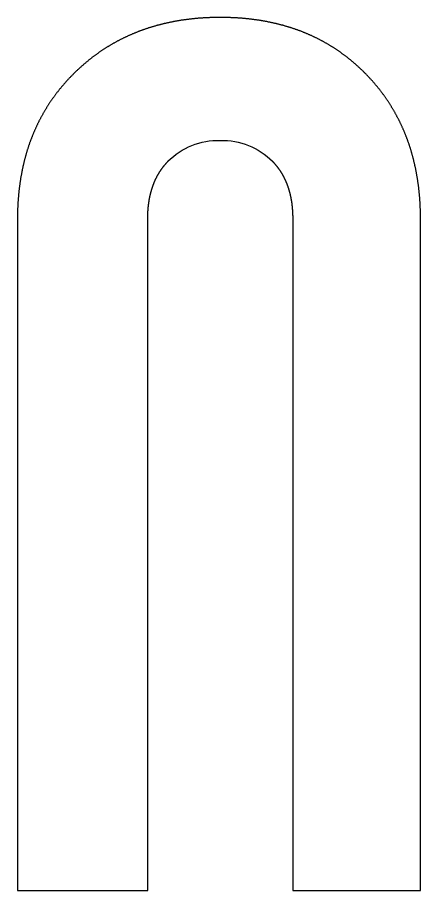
# Model space of a CAD drawing. Header units: millimetres. Extents: x -1211 to -100, y -1155 to 1320.
# Drawn here: x -792.62 to -780.9, y 1226.53 to 1251.88 of the extents above; entities that cross this region are included whole.
import ezdxf

# ---------------------------------------------------------------- set-up
doc = ezdxf.new("R2010")
doc.units = ezdxf.units.MM
doc.layers.get('0').update_dxf_attribs({"lineweight": 25, "true_color": 0xffffff})

msp = doc.modelspace()

# ---------------------------------------------------------------- linework, layer by layer
at = {"color": 5, "true_color": 0x0000ff, "flags": 128}
msp.add_lwpolyline([(-786.724, 1251.884), (-786.744, 1251.884), (-786.765, 1251.884), (-786.785, 1251.884), (-786.805, 1251.884), (-786.826, 1251.884), (-786.846, 1251.883), (-786.866, 1251.883), (-786.886, 1251.883), (-786.906, 1251.882), (-786.926, 1251.882), (-786.946, 1251.881), (-786.966, 1251.881), (-786.986, 1251.88), (-787.006, 1251.879), (-787.026, 1251.879), (-787.046, 1251.878), (-787.066, 1251.877), (-787.086, 1251.876), (-787.106, 1251.875), (-787.126, 1251.874), (-787.145, 1251.873), (-787.165, 1251.872), (-787.185, 1251.871), (-787.204, 1251.87), (-787.224, 1251.869), (-787.244, 1251.867), (-787.263, 1251.866), (-787.283, 1251.865), (-787.302, 1251.863), (-787.322, 1251.862), (-787.341, 1251.86), (-787.361, 1251.859), (-787.38, 1251.857), (-787.4, 1251.856), (-787.419, 1251.854), (-787.438, 1251.852), (-787.458, 1251.85), (-787.477, 1251.848), (-787.496, 1251.846), (-787.515, 1251.845), (-787.534, 1251.843), (-787.554, 1251.84), (-787.573, 1251.838), (-787.592, 1251.836), (-787.611, 1251.834), (-787.63, 1251.832), (-787.649, 1251.829), (-787.668, 1251.827), (-787.687, 1251.825), (-787.706, 1251.822), (-787.725, 1251.82), (-787.743, 1251.817), (-787.762, 1251.815), (-787.781, 1251.812), (-787.8, 1251.809), (-787.819, 1251.806), (-787.837, 1251.804), (-787.856, 1251.801), (-787.875, 1251.798), (-787.893, 1251.795), (-787.912, 1251.792), (-787.93, 1251.789), (-787.949, 1251.786), (-787.967, 1251.783), (-787.986, 1251.779), (-788.004, 1251.776), (-788.023, 1251.773), (-788.041, 1251.77), (-788.059, 1251.766), (-788.078, 1251.763), (-788.096, 1251.759), (-788.114, 1251.756), (-788.133, 1251.752), (-788.151, 1251.748), (-788.169, 1251.745), (-788.187, 1251.741), (-788.205, 1251.737), (-788.223, 1251.733), (-788.241, 1251.729), (-788.259, 1251.726), (-788.277, 1251.722), (-788.295, 1251.717), (-788.313, 1251.713), (-788.331, 1251.709), (-788.349, 1251.705), (-788.367, 1251.701), (-788.385, 1251.697), (-788.403, 1251.692), (-788.42, 1251.688), (-788.438, 1251.683), (-788.456, 1251.679), (-788.473, 1251.674), (-788.491, 1251.67), (-788.509, 1251.665), (-788.526, 1251.66), (-788.544, 1251.656), (-788.561, 1251.651), (-788.579, 1251.646), (-788.596, 1251.641), (-788.614, 1251.636), (-788.631, 1251.631), (-788.649, 1251.626), (-788.666, 1251.621), (-788.683, 1251.616), (-788.701, 1251.611), (-788.718, 1251.606), (-788.735, 1251.6), (-788.752, 1251.595), (-788.769, 1251.59), (-788.787, 1251.584), (-788.804, 1251.579), (-788.821, 1251.573), (-788.838, 1251.568), (-788.855, 1251.562), (-788.872, 1251.556), (-788.889, 1251.551), (-788.906, 1251.545), (-788.923, 1251.539), (-788.94, 1251.533), (-788.956, 1251.527), (-788.973, 1251.521), (-788.99, 1251.515), (-789.007, 1251.509), (-789.024, 1251.503), (-789.04, 1251.497), (-789.057, 1251.491), (-789.074, 1251.484), (-789.09, 1251.478), (-789.107, 1251.472), (-789.123, 1251.465), (-789.14, 1251.459), (-789.156, 1251.452), (-789.173, 1251.446), (-789.189, 1251.439), (-789.206, 1251.432), (-789.222, 1251.426), (-789.238, 1251.419), (-789.255, 1251.412), (-789.271, 1251.405), (-789.287, 1251.398), (-789.303, 1251.391), (-789.32, 1251.384), (-789.336, 1251.377), (-789.352, 1251.37), (-789.368, 1251.363), (-789.384, 1251.356), (-789.4, 1251.348), (-789.416, 1251.341), (-789.432, 1251.334), (-789.448, 1251.326), (-789.464, 1251.319), (-789.48, 1251.311), (-789.496, 1251.304), (-789.512, 1251.296), (-789.528, 1251.288), (-789.543, 1251.281), (-789.559, 1251.273), (-789.575, 1251.265), (-789.591, 1251.257), (-789.606, 1251.249), (-789.622, 1251.241), (-789.638, 1251.233), (-789.653, 1251.225), (-789.669, 1251.217), (-789.684, 1251.209), (-789.7, 1251.201), (-789.715, 1251.193), (-789.731, 1251.184), (-789.746, 1251.176), (-789.761, 1251.168), (-789.777, 1251.159), (-789.792, 1251.151), (-789.807, 1251.142), (-789.823, 1251.133), (-789.838, 1251.125), (-789.853, 1251.116), (-789.868, 1251.107), (-789.883, 1251.099), (-789.899, 1251.09), (-789.914, 1251.081), (-789.929, 1251.072), (-789.944, 1251.063), (-789.959, 1251.054), (-789.974, 1251.045), (-789.989, 1251.036), (-790.004, 1251.026), (-790.018, 1251.017), (-790.033, 1251.008), (-790.048, 1250.998), (-790.063, 1250.989), (-790.078, 1250.98), (-790.092, 1250.97), (-790.107, 1250.961), (-790.122, 1250.951), (-790.136, 1250.941), (-790.151, 1250.932), (-790.166, 1250.922), (-790.18, 1250.912), (-790.195, 1250.902), (-790.209, 1250.892), (-790.224, 1250.882), (-790.238, 1250.872), (-790.252, 1250.862), (-790.267, 1250.852), (-790.281, 1250.842), (-790.296, 1250.832), (-790.31, 1250.822), (-790.324, 1250.811), (-790.338, 1250.801), (-790.353, 1250.791), (-790.367, 1250.78), (-790.381, 1250.77), (-790.395, 1250.759), (-790.409, 1250.749), (-790.423, 1250.738), (-790.437, 1250.727), (-790.451, 1250.717), (-790.465, 1250.706), (-790.479, 1250.695), (-790.493, 1250.684), (-790.507, 1250.673), (-790.521, 1250.662), (-790.534, 1250.651), (-790.548, 1250.64), (-790.562, 1250.629), (-790.576, 1250.618), (-790.589, 1250.607), (-790.603, 1250.595), (-790.617, 1250.584), (-790.63, 1250.573), (-790.644, 1250.561), (-790.658, 1250.55), (-790.671, 1250.538), (-790.685, 1250.526), (-790.698, 1250.515), (-790.711, 1250.503), (-790.725, 1250.491), (-790.738, 1250.48), (-790.752, 1250.468), (-790.765, 1250.456), (-790.778, 1250.444), (-790.792, 1250.432), (-790.805, 1250.42), (-790.818, 1250.408), (-790.831, 1250.396), (-790.844, 1250.384), (-790.857, 1250.371), (-790.87, 1250.359), (-790.884, 1250.347), (-790.897, 1250.334), (-790.91, 1250.322), (-790.922, 1250.31), (-790.935, 1250.297), (-790.948, 1250.284), (-790.961, 1250.272), (-790.974, 1250.259), (-790.987, 1250.246), (-791, 1250.234), (-791.012, 1250.221), (-791.025, 1250.208), (-791.038, 1250.195), (-791.05, 1250.182), (-791.063, 1250.17), (-791.075, 1250.157), (-791.088, 1250.144), (-791.1, 1250.131), (-791.112, 1250.118), (-791.124, 1250.105), (-791.137, 1250.092), (-791.149, 1250.079), (-791.161, 1250.065), (-791.173, 1250.052), (-791.185, 1250.039), (-791.197, 1250.026), (-791.209, 1250.013), (-791.221, 1249.999), (-791.233, 1249.986), (-791.244, 1249.973), (-791.256, 1249.959), (-791.268, 1249.946), (-791.279, 1249.932), (-791.291, 1249.919), (-791.302, 1249.906), (-791.314, 1249.892), (-791.325, 1249.878), (-791.337, 1249.865), (-791.348, 1249.851), (-791.359, 1249.838), (-791.37, 1249.824), (-791.381, 1249.81), (-791.393, 1249.797), (-791.404, 1249.783), (-791.415, 1249.769), (-791.426, 1249.755), (-791.437, 1249.741), (-791.447, 1249.727), (-791.458, 1249.714), (-791.469, 1249.7), (-791.48, 1249.686), (-791.49, 1249.672), (-791.501, 1249.658), (-791.511, 1249.644), (-791.522, 1249.629), (-791.532, 1249.615), (-791.543, 1249.601), (-791.553, 1249.587), (-791.563, 1249.573), (-791.574, 1249.559), (-791.584, 1249.544), (-791.594, 1249.53), (-791.604, 1249.516), (-791.614, 1249.501), (-791.624, 1249.487), (-791.634, 1249.472), (-791.644, 1249.458), (-791.654, 1249.444), (-791.664, 1249.429), (-791.673, 1249.414), (-791.683, 1249.4), (-791.693, 1249.385), (-791.702, 1249.371), (-791.712, 1249.356), (-791.721, 1249.341), (-791.731, 1249.327), (-791.74, 1249.312), (-791.75, 1249.297), (-791.759, 1249.282), (-791.768, 1249.267), (-791.777, 1249.253), (-791.787, 1249.238), (-791.796, 1249.223), (-791.805, 1249.208), (-791.814, 1249.193), (-791.823, 1249.178), (-791.832, 1249.163), (-791.84, 1249.148), (-791.849, 1249.133), (-791.858, 1249.117), (-791.867, 1249.102), (-791.875, 1249.087), (-791.884, 1249.072), (-791.892, 1249.057), (-791.901, 1249.041), (-791.909, 1249.026), (-791.918, 1249.011), (-791.926, 1248.995), (-791.934, 1248.98), (-791.943, 1248.964), (-791.951, 1248.949), (-791.959, 1248.933), (-791.967, 1248.918), (-791.975, 1248.902), (-791.983, 1248.887), (-791.991, 1248.871), (-791.999, 1248.855), (-792.007, 1248.84), (-792.015, 1248.824), (-792.022, 1248.808), (-792.03, 1248.793), (-792.038, 1248.777), (-792.045, 1248.761), (-792.053, 1248.745), (-792.06, 1248.729), (-792.068, 1248.713), (-792.075, 1248.697), (-792.083, 1248.681), (-792.09, 1248.665), (-792.097, 1248.649), (-792.104, 1248.633), (-792.111, 1248.617), (-792.119, 1248.601), (-792.126, 1248.585), (-792.133, 1248.569), (-792.14, 1248.552), (-792.146, 1248.536), (-792.153, 1248.52), (-792.16, 1248.504), (-792.167, 1248.487), (-792.174, 1248.471), (-792.18, 1248.455), (-792.187, 1248.438), (-792.193, 1248.422), (-792.2, 1248.405), (-792.206, 1248.389), (-792.213, 1248.372), (-792.219, 1248.356), (-792.225, 1248.339), (-792.231, 1248.322), (-792.238, 1248.306), (-792.244, 1248.289), (-792.25, 1248.272), (-792.256, 1248.255), (-792.262, 1248.239), (-792.268, 1248.222), (-792.274, 1248.205), (-792.28, 1248.188), (-792.285, 1248.171), (-792.291, 1248.154), (-792.297, 1248.137), (-792.302, 1248.12), (-792.308, 1248.103), (-792.314, 1248.086), (-792.319, 1248.069), (-792.325, 1248.052), (-792.33, 1248.035), (-792.335, 1248.018), (-792.341, 1248.001), (-792.346, 1247.983), (-792.351, 1247.966), (-792.356, 1247.949), (-792.361, 1247.931), (-792.366, 1247.914), (-792.371, 1247.897), (-792.376, 1247.879), (-792.381, 1247.862), (-792.386, 1247.844), (-792.391, 1247.827), (-792.395, 1247.809), (-792.4, 1247.792), (-792.405, 1247.774), (-792.409, 1247.756), (-792.414, 1247.739), (-792.418, 1247.721), (-792.423, 1247.703), (-792.427, 1247.686), (-792.432, 1247.668), (-792.436, 1247.65), (-792.44, 1247.632), (-792.444, 1247.614), (-792.448, 1247.596), (-792.452, 1247.579), (-792.456, 1247.561), (-792.46, 1247.543), (-792.464, 1247.525), (-792.468, 1247.507), (-792.472, 1247.488), (-792.476, 1247.47), (-792.48, 1247.452), (-792.483, 1247.434), (-792.487, 1247.416), (-792.491, 1247.398), (-792.494, 1247.379), (-792.498, 1247.361), (-792.501, 1247.343), (-792.504, 1247.324), (-792.508, 1247.306), (-792.511, 1247.288), (-792.514, 1247.269), (-792.517, 1247.251), (-792.521, 1247.232), (-792.524, 1247.214), (-792.527, 1247.195), (-792.53, 1247.177), (-792.533, 1247.158), (-792.535, 1247.139), (-792.538, 1247.121), (-792.541, 1247.102), (-792.544, 1247.083), (-792.547, 1247.064), (-792.549, 1247.046), (-792.552, 1247.027), (-792.554, 1247.008), (-792.557, 1246.989), (-792.559, 1246.97), (-792.562, 1246.951), (-792.564, 1246.932), (-792.566, 1246.913), (-792.568, 1246.894), (-792.571, 1246.875), (-792.573, 1246.856), (-792.575, 1246.837), (-792.577, 1246.818), (-792.579, 1246.799), (-792.581, 1246.779), (-792.583, 1246.76), (-792.584, 1246.741), (-792.586, 1246.722), (-792.588, 1246.702), (-792.59, 1246.683), (-792.591, 1246.663), (-792.593, 1246.644), (-792.594, 1246.625), (-792.596, 1246.605), (-792.597, 1246.586), (-792.599, 1246.566), (-792.6, 1246.547), (-792.601, 1246.527), (-792.602, 1246.507), (-792.604, 1246.488), (-792.605, 1246.468), (-792.606, 1246.448), (-792.607, 1246.428), (-792.608, 1246.409), (-792.609, 1246.389), (-792.61, 1246.369), (-792.611, 1246.349), (-792.611, 1246.329), (-792.612, 1246.309), (-792.613, 1246.289), (-792.613, 1246.269), (-792.614, 1246.249), (-792.614, 1246.229), (-792.615, 1246.209), (-792.615, 1246.189), (-792.616, 1246.169), (-792.616, 1246.149), (-792.616, 1246.129), (-792.617, 1246.108), (-792.617, 1246.088), (-792.617, 1246.068), (-792.617, 1246.047), (-792.617, 1246.027), (-792.617, 1226.527), (-788.831, 1226.527), (-788.831, 1246.027), (-788.831, 1246.035), (-788.831, 1246.044), (-788.831, 1246.052), (-788.831, 1246.06), (-788.831, 1246.069), (-788.831, 1246.077), (-788.831, 1246.085), (-788.831, 1246.094), (-788.83, 1246.102), (-788.83, 1246.11), (-788.83, 1246.118), (-788.83, 1246.126), (-788.83, 1246.135), (-788.829, 1246.143), (-788.829, 1246.151), (-788.829, 1246.159), (-788.829, 1246.167), (-788.828, 1246.175), (-788.828, 1246.184), (-788.828, 1246.192), (-788.827, 1246.2), (-788.827, 1246.208), (-788.826, 1246.216), (-788.826, 1246.224), (-788.826, 1246.232), (-788.825, 1246.24), (-788.825, 1246.248), (-788.824, 1246.256), (-788.824, 1246.264), (-788.823, 1246.272), (-788.823, 1246.28), (-788.822, 1246.288), (-788.821, 1246.296), (-788.821, 1246.303), (-788.82, 1246.311), (-788.82, 1246.319), (-788.819, 1246.327), (-788.818, 1246.335), (-788.818, 1246.343), (-788.817, 1246.351), (-788.816, 1246.358), (-788.815, 1246.366), (-788.815, 1246.374), (-788.814, 1246.382), (-788.813, 1246.389), (-788.812, 1246.397), (-788.811, 1246.405), (-788.81, 1246.413), (-788.81, 1246.42), (-788.809, 1246.428), (-788.808, 1246.436), (-788.807, 1246.443), (-788.806, 1246.451), (-788.805, 1246.458), (-788.804, 1246.466), (-788.803, 1246.474), (-788.802, 1246.481), (-788.801, 1246.489), (-788.8, 1246.496), (-788.799, 1246.504), (-788.798, 1246.511), (-788.797, 1246.519), (-788.796, 1246.526), (-788.794, 1246.534), (-788.793, 1246.541), (-788.792, 1246.549), (-788.791, 1246.556), (-788.79, 1246.563), (-788.788, 1246.571), (-788.787, 1246.578), (-788.786, 1246.586), (-788.785, 1246.593), (-788.783, 1246.6), (-788.782, 1246.608), (-788.781, 1246.615), (-788.779, 1246.622), (-788.778, 1246.63), (-788.777, 1246.637), (-788.775, 1246.644), (-788.774, 1246.651), (-788.772, 1246.659), (-788.771, 1246.666), (-788.769, 1246.673), (-788.768, 1246.68), (-788.766, 1246.687), (-788.765, 1246.695), (-788.763, 1246.702), (-788.762, 1246.709), (-788.76, 1246.716), (-788.758, 1246.723), (-788.757, 1246.73), (-788.755, 1246.737), (-788.753, 1246.744), (-788.752, 1246.751), (-788.75, 1246.758), (-788.748, 1246.765), (-788.747, 1246.772), (-788.745, 1246.779), (-788.743, 1246.786), (-788.741, 1246.793), (-788.739, 1246.8), (-788.738, 1246.807), (-788.736, 1246.814), (-788.734, 1246.821), (-788.732, 1246.828), (-788.73, 1246.835), (-788.728, 1246.842), (-788.726, 1246.848), (-788.724, 1246.855), (-788.722, 1246.862), (-788.72, 1246.869), (-788.718, 1246.876), (-788.716, 1246.882), (-788.714, 1246.889), (-788.712, 1246.896), (-788.71, 1246.903), (-788.708, 1246.909), (-788.706, 1246.916), (-788.704, 1246.923), (-788.702, 1246.93), (-788.7, 1246.936), (-788.697, 1246.943), (-788.695, 1246.949), (-788.693, 1246.956), (-788.691, 1246.963), (-788.688, 1246.969), (-788.686, 1246.976), (-788.684, 1246.982), (-788.682, 1246.989), (-788.679, 1246.996), (-788.677, 1247.002), (-788.675, 1247.009), (-788.672, 1247.015), (-788.67, 1247.022), (-788.667, 1247.028), (-788.665, 1247.034), (-788.662, 1247.041), (-788.66, 1247.047), (-788.657, 1247.054), (-788.655, 1247.06), (-788.652, 1247.066), (-788.65, 1247.073), (-788.647, 1247.079), (-788.645, 1247.086), (-788.642, 1247.092), (-788.64, 1247.098), (-788.637, 1247.104), (-788.634, 1247.111), (-788.632, 1247.117), (-788.629, 1247.123), (-788.626, 1247.129), (-788.623, 1247.136), (-788.621, 1247.142), (-788.618, 1247.148), (-788.615, 1247.154), (-788.612, 1247.16), (-788.61, 1247.167), (-788.607, 1247.173), (-788.604, 1247.179), (-788.601, 1247.185), (-788.598, 1247.191), (-788.595, 1247.197), (-788.592, 1247.203), (-788.589, 1247.209), (-788.586, 1247.215), (-788.583, 1247.221), (-788.58, 1247.227), (-788.577, 1247.233), (-788.574, 1247.239), (-788.571, 1247.245), (-788.568, 1247.251), (-788.565, 1247.257), (-788.562, 1247.263), (-788.559, 1247.269), (-788.556, 1247.275), (-788.553, 1247.281), (-788.55, 1247.287), (-788.546, 1247.293), (-788.543, 1247.298), (-788.54, 1247.304), (-788.537, 1247.31), (-788.533, 1247.316), (-788.53, 1247.322), (-788.527, 1247.327), (-788.523, 1247.333), (-788.52, 1247.339), (-788.517, 1247.345), (-788.513, 1247.35), (-788.51, 1247.356), (-788.507, 1247.362), (-788.503, 1247.367), (-788.5, 1247.373), (-788.496, 1247.379), (-788.493, 1247.384), (-788.489, 1247.39), (-788.486, 1247.396), (-788.482, 1247.401), (-788.479, 1247.407), (-788.475, 1247.412), (-788.472, 1247.418), (-788.468, 1247.423), (-788.464, 1247.429), (-788.461, 1247.434), (-788.457, 1247.44), (-788.453, 1247.445), (-788.45, 1247.451), (-788.446, 1247.456), (-788.442, 1247.462), (-788.438, 1247.467), (-788.435, 1247.472), (-788.431, 1247.478), (-788.427, 1247.483), (-788.423, 1247.489), (-788.419, 1247.494), (-788.416, 1247.499), (-788.412, 1247.505), (-788.408, 1247.51), (-788.404, 1247.515), (-788.4, 1247.52), (-788.396, 1247.526), (-788.392, 1247.531), (-788.388, 1247.536), (-788.384, 1247.541), (-788.38, 1247.547), (-788.376, 1247.552), (-788.372, 1247.557), (-788.368, 1247.562), (-788.364, 1247.567), (-788.36, 1247.572), (-788.356, 1247.578), (-788.351, 1247.583), (-788.347, 1247.588), (-788.343, 1247.593), (-788.339, 1247.598), (-788.335, 1247.603), (-788.33, 1247.608), (-788.326, 1247.613), (-788.322, 1247.618), (-788.318, 1247.623), (-788.313, 1247.628), (-788.309, 1247.633), (-788.305, 1247.638), (-788.3, 1247.643), (-788.296, 1247.648), (-788.291, 1247.653), (-788.287, 1247.657), (-788.283, 1247.662), (-788.278, 1247.667), (-788.274, 1247.672), (-788.269, 1247.677), (-788.265, 1247.682), (-788.26, 1247.687), (-788.256, 1247.691), (-788.251, 1247.696), (-788.247, 1247.701), (-788.242, 1247.706, -0.211105), (-786.724, 1248.313, -0.211105), (-785.206, 1247.706), (-785.202, 1247.701), (-785.197, 1247.696), (-785.192, 1247.691), (-785.188, 1247.687), (-785.183, 1247.682), (-785.179, 1247.677), (-785.174, 1247.672), (-785.17, 1247.667), (-785.166, 1247.662), (-785.161, 1247.657), (-785.157, 1247.653), (-785.152, 1247.648), (-785.148, 1247.643), (-785.144, 1247.638), (-785.139, 1247.633), (-785.135, 1247.628), (-785.131, 1247.623), (-785.126, 1247.618), (-785.122, 1247.613), (-785.118, 1247.608), (-785.114, 1247.603), (-785.109, 1247.598), (-785.105, 1247.593), (-785.101, 1247.588), (-785.097, 1247.583), (-785.093, 1247.578), (-785.088, 1247.572), (-785.084, 1247.567), (-785.08, 1247.562), (-785.076, 1247.557), (-785.072, 1247.552), (-785.068, 1247.547), (-785.064, 1247.541), (-785.06, 1247.536), (-785.056, 1247.531), (-785.052, 1247.526), (-785.048, 1247.52), (-785.044, 1247.515), (-785.04, 1247.51), (-785.036, 1247.505), (-785.033, 1247.499), (-785.029, 1247.494), (-785.025, 1247.489), (-785.021, 1247.483), (-785.017, 1247.478), (-785.013, 1247.472), (-785.01, 1247.467), (-785.006, 1247.462), (-785.002, 1247.456), (-784.999, 1247.451), (-784.995, 1247.445), (-784.991, 1247.44), (-784.987, 1247.434), (-784.984, 1247.429), (-784.98, 1247.423), (-784.977, 1247.418), (-784.973, 1247.412), (-784.969, 1247.407), (-784.966, 1247.401), (-784.962, 1247.396), (-784.959, 1247.39), (-784.955, 1247.384), (-784.952, 1247.379), (-784.948, 1247.373), (-784.945, 1247.367), (-784.942, 1247.362), (-784.938, 1247.356), (-784.935, 1247.35), (-784.931, 1247.345), (-784.928, 1247.339), (-784.925, 1247.333), (-784.921, 1247.327), (-784.918, 1247.322), (-784.915, 1247.316), (-784.912, 1247.31), (-784.908, 1247.304), (-784.905, 1247.298), (-784.902, 1247.293), (-784.899, 1247.287), (-784.895, 1247.281), (-784.892, 1247.275), (-784.889, 1247.269), (-784.886, 1247.263), (-784.883, 1247.257), (-784.88, 1247.251), (-784.877, 1247.245), (-784.874, 1247.239), (-784.871, 1247.233), (-784.868, 1247.227), (-784.865, 1247.221), (-784.862, 1247.215), (-784.859, 1247.209), (-784.856, 1247.203), (-784.853, 1247.197), (-784.85, 1247.191), (-784.847, 1247.185), (-784.844, 1247.179), (-784.841, 1247.173), (-784.839, 1247.167), (-784.836, 1247.16), (-784.833, 1247.154), (-784.83, 1247.148), (-784.827, 1247.142), (-784.825, 1247.136), (-784.822, 1247.129), (-784.819, 1247.123), (-784.817, 1247.117), (-784.814, 1247.111), (-784.811, 1247.104), (-784.809, 1247.098), (-784.806, 1247.092), (-784.803, 1247.086), (-784.801, 1247.079), (-784.798, 1247.073), (-784.796, 1247.066), (-784.793, 1247.06), (-784.791, 1247.054), (-784.788, 1247.047), (-784.786, 1247.041), (-784.783, 1247.034), (-784.781, 1247.028), (-784.778, 1247.022), (-784.776, 1247.015), (-784.774, 1247.009), (-784.771, 1247.002), (-784.769, 1246.996), (-784.767, 1246.989), (-784.764, 1246.982), (-784.762, 1246.976), (-784.76, 1246.969), (-784.757, 1246.963), (-784.755, 1246.956), (-784.753, 1246.949), (-784.751, 1246.943), (-784.749, 1246.936), (-784.746, 1246.93), (-784.744, 1246.923), (-784.742, 1246.916), (-784.74, 1246.909), (-784.738, 1246.903), (-784.736, 1246.896), (-784.734, 1246.889), (-784.732, 1246.882), (-784.73, 1246.876), (-784.728, 1246.869), (-784.726, 1246.862), (-784.724, 1246.855), (-784.722, 1246.848), (-784.72, 1246.842), (-784.718, 1246.835), (-784.716, 1246.828), (-784.714, 1246.821), (-784.712, 1246.814), (-784.71, 1246.807), (-784.709, 1246.8), (-784.707, 1246.793), (-784.705, 1246.786), (-784.703, 1246.779), (-784.702, 1246.772), (-784.7, 1246.765), (-784.698, 1246.758), (-784.696, 1246.751), (-784.695, 1246.744), (-784.693, 1246.737), (-784.691, 1246.73), (-784.69, 1246.723), (-784.688, 1246.716), (-784.687, 1246.709), (-784.685, 1246.702), (-784.683, 1246.695), (-784.682, 1246.687), (-784.68, 1246.68), (-784.679, 1246.673), (-784.677, 1246.666), (-784.676, 1246.659), (-784.674, 1246.651), (-784.673, 1246.644), (-784.672, 1246.637), (-784.67, 1246.63), (-784.669, 1246.622), (-784.668, 1246.615), (-784.666, 1246.608), (-784.665, 1246.6), (-784.664, 1246.593), (-784.662, 1246.586), (-784.661, 1246.578), (-784.66, 1246.571), (-784.659, 1246.563), (-784.657, 1246.556), (-784.656, 1246.549), (-784.655, 1246.541), (-784.654, 1246.534), (-784.653, 1246.526), (-784.651, 1246.519), (-784.65, 1246.511), (-784.649, 1246.504), (-784.648, 1246.496), (-784.647, 1246.489), (-784.646, 1246.481), (-784.645, 1246.474), (-784.644, 1246.466), (-784.643, 1246.458), (-784.642, 1246.451), (-784.641, 1246.443), (-784.64, 1246.436), (-784.639, 1246.428), (-784.639, 1246.42), (-784.638, 1246.413), (-784.637, 1246.405), (-784.636, 1246.397), (-784.635, 1246.389), (-784.634, 1246.382), (-784.634, 1246.374), (-784.633, 1246.366), (-784.632, 1246.358), (-784.631, 1246.351), (-784.631, 1246.343), (-784.63, 1246.335), (-784.629, 1246.327), (-784.629, 1246.319), (-784.628, 1246.311), (-784.627, 1246.303), (-784.627, 1246.296), (-784.626, 1246.288), (-784.626, 1246.28), (-784.625, 1246.272), (-784.624, 1246.264), (-784.624, 1246.256), (-784.623, 1246.248), (-784.623, 1246.24), (-784.623, 1246.232), (-784.622, 1246.224), (-784.622, 1246.216), (-784.621, 1246.208), (-784.621, 1246.2), (-784.621, 1246.192), (-784.62, 1246.184), (-784.62, 1246.175), (-784.62, 1246.167), (-784.619, 1246.159), (-784.619, 1246.151), (-784.619, 1246.143), (-784.618, 1246.135), (-784.618, 1246.126), (-784.618, 1246.118), (-784.618, 1246.11), (-784.618, 1246.102), (-784.618, 1246.094), (-784.617, 1246.085), (-784.617, 1246.077), (-784.617, 1246.069), (-784.617, 1246.06), (-784.617, 1246.052), (-784.617, 1246.044), (-784.617, 1246.035), (-784.617, 1246.027), (-784.617, 1226.527), (-780.903, 1226.527), (-780.903, 1246.027), (-780.903, 1246.047), (-780.903, 1246.068), (-780.903, 1246.088), (-780.903, 1246.108), (-780.903, 1246.129), (-780.904, 1246.149), (-780.904, 1246.169), (-780.904, 1246.189), (-780.905, 1246.209), (-780.905, 1246.229), (-780.906, 1246.249), (-780.906, 1246.269), (-780.907, 1246.289), (-780.907, 1246.309), (-780.908, 1246.329), (-780.909, 1246.349), (-780.91, 1246.369), (-780.911, 1246.389), (-780.911, 1246.409), (-780.912, 1246.428), (-780.913, 1246.448), (-780.915, 1246.468), (-780.916, 1246.488), (-780.917, 1246.507), (-780.918, 1246.527), (-780.919, 1246.547), (-780.921, 1246.566), (-780.922, 1246.586), (-780.923, 1246.605), (-780.925, 1246.625), (-780.926, 1246.644), (-780.928, 1246.663), (-780.929, 1246.683), (-780.931, 1246.702), (-780.933, 1246.722), (-780.934, 1246.741), (-780.936, 1246.76), (-780.938, 1246.779), (-780.94, 1246.799), (-780.942, 1246.818), (-780.944, 1246.837), (-780.946, 1246.856), (-780.948, 1246.875), (-780.95, 1246.894), (-780.952, 1246.913), (-780.955, 1246.932), (-780.957, 1246.951), (-780.959, 1246.97), (-780.962, 1246.989), (-780.964, 1247.008), (-780.966, 1247.027), (-780.969, 1247.046), (-780.972, 1247.064), (-780.974, 1247.083), (-780.977, 1247.102), (-780.98, 1247.121), (-780.982, 1247.139), (-780.985, 1247.158), (-780.988, 1247.177), (-780.991, 1247.195), (-780.994, 1247.214), (-780.997, 1247.232), (-781, 1247.251), (-781.003, 1247.269), (-781.006, 1247.288), (-781.009, 1247.306), (-781.013, 1247.324), (-781.016, 1247.343), (-781.019, 1247.361), (-781.023, 1247.379), (-781.026, 1247.398), (-781.03, 1247.416), (-781.033, 1247.434), (-781.037, 1247.452), (-781.041, 1247.47), (-781.044, 1247.488), (-781.048, 1247.507), (-781.052, 1247.525), (-781.056, 1247.543), (-781.06, 1247.561), (-781.064, 1247.579), (-781.068, 1247.596), (-781.072, 1247.614), (-781.076, 1247.632), (-781.08, 1247.65), (-781.084, 1247.668), (-781.088, 1247.686), (-781.093, 1247.703), (-781.097, 1247.721), (-781.101, 1247.739), (-781.106, 1247.756), (-781.11, 1247.774), (-781.115, 1247.792), (-781.119, 1247.809), (-781.124, 1247.827), (-781.129, 1247.844), (-781.133, 1247.862), (-781.138, 1247.879), (-781.143, 1247.897), (-781.148, 1247.914), (-781.153, 1247.931), (-781.158, 1247.949), (-781.163, 1247.966), (-781.168, 1247.983), (-781.173, 1248.001), (-781.178, 1248.018), (-781.183, 1248.035), (-781.189, 1248.052), (-781.194, 1248.069), (-781.199, 1248.086), (-781.205, 1248.103), (-781.21, 1248.12), (-781.216, 1248.137), (-781.221, 1248.154), (-781.227, 1248.171), (-781.233, 1248.188), (-781.238, 1248.205), (-781.244, 1248.222), (-781.25, 1248.239), (-781.256, 1248.255), (-781.262, 1248.272), (-781.268, 1248.289), (-781.274, 1248.306), (-781.28, 1248.322), (-781.286, 1248.339), (-781.292, 1248.356), (-781.298, 1248.372), (-781.304, 1248.389), (-781.311, 1248.405), (-781.317, 1248.422), (-781.323, 1248.438), (-781.33, 1248.455), (-781.336, 1248.471), (-781.343, 1248.487), (-781.35, 1248.504), (-781.356, 1248.52), (-781.363, 1248.536), (-781.37, 1248.552), (-781.376, 1248.569), (-781.383, 1248.585), (-781.39, 1248.601), (-781.397, 1248.617), (-781.404, 1248.633), (-781.411, 1248.649), (-781.418, 1248.665), (-781.425, 1248.681), (-781.433, 1248.697), (-781.44, 1248.713), (-781.447, 1248.729), (-781.454, 1248.745), (-781.462, 1248.761), (-781.469, 1248.777), (-781.477, 1248.793), (-781.484, 1248.808), (-781.492, 1248.824), (-781.499, 1248.84), (-781.507, 1248.855), (-781.515, 1248.871), (-781.523, 1248.887), (-781.53, 1248.902), (-781.538, 1248.918), (-781.546, 1248.933), (-781.554, 1248.949), (-781.562, 1248.964), (-781.57, 1248.98), (-781.578, 1248.995), (-781.587, 1249.011), (-781.595, 1249.026), (-781.603, 1249.041), (-781.611, 1249.057), (-781.62, 1249.072), (-781.628, 1249.087), (-781.637, 1249.102), (-781.645, 1249.117), (-781.654, 1249.133), (-781.662, 1249.148), (-781.671, 1249.163), (-781.68, 1249.178), (-781.688, 1249.193), (-781.697, 1249.208), (-781.706, 1249.223), (-781.715, 1249.238), (-781.724, 1249.253), (-781.733, 1249.267), (-781.742, 1249.282), (-781.751, 1249.297), (-781.76, 1249.312), (-781.769, 1249.327), (-781.779, 1249.341), (-781.788, 1249.356), (-781.797, 1249.371), (-781.807, 1249.385), (-781.816, 1249.4), (-781.826, 1249.414), (-781.835, 1249.429), (-781.845, 1249.444), (-781.854, 1249.458), (-781.864, 1249.472), (-781.874, 1249.487), (-781.884, 1249.501), (-781.893, 1249.516), (-781.903, 1249.53), (-781.913, 1249.544), (-781.923, 1249.559), (-781.933, 1249.573), (-781.943, 1249.587), (-781.953, 1249.601), (-781.964, 1249.615), (-781.974, 1249.629), (-781.984, 1249.644), (-781.994, 1249.658), (-782.005, 1249.672), (-782.015, 1249.686), (-782.026, 1249.7), (-782.036, 1249.714), (-782.047, 1249.727), (-782.057, 1249.741), (-782.068, 1249.755), (-782.079, 1249.769), (-782.09, 1249.783), (-782.1, 1249.797), (-782.111, 1249.81), (-782.122, 1249.824), (-782.133, 1249.838), (-782.144, 1249.851), (-782.155, 1249.865), (-782.166, 1249.878), (-782.177, 1249.892), (-782.189, 1249.906), (-782.2, 1249.919), (-782.211, 1249.932), (-782.223, 1249.946), (-782.234, 1249.959), (-782.245, 1249.973), (-782.257, 1249.986), (-782.268, 1249.999), (-782.28, 1250.013), (-782.292, 1250.026), (-782.303, 1250.039), (-782.315, 1250.052), (-782.327, 1250.065), (-782.339, 1250.079), (-782.351, 1250.092), (-782.363, 1250.105), (-782.375, 1250.118), (-782.387, 1250.131), (-782.399, 1250.144), (-782.411, 1250.157), (-782.423, 1250.17), (-782.435, 1250.182), (-782.448, 1250.195), (-782.46, 1250.208), (-782.472, 1250.221), (-782.485, 1250.234), (-782.497, 1250.246), (-782.51, 1250.259), (-782.522, 1250.272), (-782.535, 1250.284), (-782.548, 1250.297), (-782.56, 1250.31), (-782.573, 1250.322), (-782.586, 1250.334), (-782.598, 1250.347), (-782.611, 1250.359), (-782.624, 1250.371), (-782.637, 1250.384), (-782.65, 1250.396), (-782.663, 1250.408), (-782.676, 1250.42), (-782.689, 1250.432), (-782.702, 1250.444), (-782.715, 1250.456), (-782.728, 1250.468), (-782.741, 1250.48), (-782.754, 1250.491), (-782.767, 1250.503), (-782.78, 1250.515), (-782.793, 1250.526), (-782.807, 1250.538), (-782.82, 1250.55), (-782.833, 1250.561), (-782.847, 1250.573), (-782.86, 1250.584), (-782.873, 1250.595), (-782.887, 1250.607), (-782.9, 1250.618), (-782.914, 1250.629), (-782.927, 1250.64), (-782.941, 1250.651), (-782.954, 1250.662), (-782.968, 1250.673), (-782.982, 1250.684), (-782.995, 1250.695), (-783.009, 1250.706), (-783.023, 1250.717), (-783.036, 1250.727), (-783.05, 1250.738), (-783.064, 1250.749), (-783.078, 1250.759), (-783.092, 1250.77), (-783.106, 1250.78), (-783.12, 1250.791), (-783.134, 1250.801), (-783.148, 1250.811), (-783.162, 1250.822), (-783.176, 1250.832), (-783.19, 1250.842), (-783.204, 1250.852), (-783.218, 1250.862), (-783.232, 1250.872), (-783.247, 1250.882), (-783.261, 1250.892), (-783.275, 1250.902), (-783.289, 1250.912), (-783.304, 1250.922), (-783.318, 1250.932), (-783.332, 1250.941), (-783.347, 1250.951), (-783.361, 1250.961), (-783.376, 1250.97), (-783.39, 1250.98), (-783.405, 1250.989), (-783.42, 1250.998), (-783.434, 1251.008), (-783.449, 1251.017), (-783.463, 1251.026), (-783.478, 1251.036), (-783.493, 1251.045), (-783.508, 1251.054), (-783.522, 1251.063), (-783.537, 1251.072), (-783.552, 1251.081), (-783.567, 1251.09), (-783.582, 1251.099), (-783.597, 1251.107), (-783.612, 1251.116), (-783.627, 1251.125), (-783.642, 1251.133), (-783.657, 1251.142), (-783.672, 1251.151), (-783.687, 1251.159), (-783.702, 1251.168), (-783.718, 1251.176), (-783.733, 1251.184), (-783.748, 1251.193), (-783.763, 1251.201), (-783.779, 1251.209), (-783.794, 1251.217), (-783.809, 1251.225), (-783.825, 1251.233), (-783.84, 1251.241), (-783.856, 1251.249), (-783.871, 1251.257), (-783.887, 1251.265), (-783.902, 1251.273), (-783.918, 1251.281), (-783.934, 1251.288), (-783.949, 1251.296), (-783.965, 1251.304), (-783.981, 1251.311), (-783.996, 1251.319), (-784.012, 1251.326), (-784.028, 1251.334), (-784.044, 1251.341), (-784.06, 1251.348), (-784.076, 1251.356), (-784.091, 1251.363), (-784.107, 1251.37), (-784.123, 1251.377), (-784.139, 1251.384), (-784.156, 1251.391), (-784.172, 1251.398), (-784.188, 1251.405), (-784.204, 1251.412), (-784.22, 1251.419), (-784.236, 1251.426), (-784.252, 1251.432), (-784.269, 1251.439), (-784.285, 1251.446), (-784.301, 1251.452), (-784.318, 1251.459), (-784.334, 1251.465), (-784.35, 1251.472), (-784.367, 1251.478), (-784.383, 1251.484), (-784.4, 1251.491), (-784.416, 1251.497), (-784.433, 1251.503), (-784.45, 1251.509), (-784.466, 1251.515), (-784.483, 1251.521), (-784.5, 1251.527), (-784.516, 1251.533), (-784.533, 1251.539), (-784.55, 1251.545), (-784.567, 1251.551), (-784.584, 1251.556), (-784.6, 1251.562), (-784.617, 1251.568), (-784.634, 1251.573), (-784.651, 1251.579), (-784.668, 1251.584), (-784.685, 1251.59), (-784.702, 1251.595), (-784.719, 1251.6), (-784.736, 1251.606), (-784.754, 1251.611), (-784.771, 1251.616), (-784.788, 1251.621), (-784.805, 1251.626), (-784.823, 1251.631), (-784.84, 1251.636), (-784.857, 1251.641), (-784.875, 1251.646), (-784.892, 1251.651), (-784.909, 1251.656), (-784.927, 1251.66), (-784.944, 1251.665), (-784.962, 1251.67), (-784.979, 1251.674), (-784.997, 1251.679), (-785.015, 1251.683), (-785.032, 1251.688), (-785.05, 1251.692), (-785.068, 1251.697), (-785.085, 1251.701), (-785.103, 1251.705), (-785.121, 1251.709), (-785.139, 1251.713), (-785.156, 1251.717), (-785.174, 1251.722), (-785.192, 1251.726), (-785.21, 1251.729), (-785.228, 1251.733), (-785.246, 1251.737), (-785.264, 1251.741), (-785.282, 1251.745), (-785.3, 1251.748), (-785.319, 1251.752), (-785.337, 1251.756), (-785.355, 1251.759), (-785.373, 1251.763), (-785.391, 1251.766), (-785.41, 1251.77), (-785.428, 1251.773), (-785.446, 1251.776), (-785.465, 1251.779), (-785.483, 1251.783), (-785.501, 1251.786), (-785.52, 1251.789), (-785.538, 1251.792), (-785.557, 1251.795), (-785.575, 1251.798), (-785.594, 1251.801), (-785.613, 1251.804), (-785.631, 1251.806), (-785.65, 1251.809), (-785.669, 1251.812), (-785.687, 1251.815), (-785.706, 1251.817), (-785.725, 1251.82), (-785.744, 1251.822), (-785.763, 1251.825), (-785.782, 1251.827), (-785.8, 1251.829), (-785.819, 1251.832), (-785.838, 1251.834), (-785.857, 1251.836), (-785.876, 1251.838), (-785.896, 1251.84), (-785.915, 1251.843), (-785.934, 1251.845), (-785.953, 1251.846), (-785.972, 1251.848), (-785.991, 1251.85), (-786.011, 1251.852), (-786.03, 1251.854), (-786.049, 1251.856), (-786.069, 1251.857), (-786.088, 1251.859), (-786.107, 1251.86), (-786.127, 1251.862), (-786.146, 1251.863), (-786.166, 1251.865), (-786.185, 1251.866), (-786.205, 1251.867), (-786.224, 1251.869), (-786.244, 1251.87), (-786.264, 1251.871), (-786.283, 1251.872), (-786.303, 1251.873), (-786.323, 1251.874), (-786.343, 1251.875), (-786.362, 1251.876), (-786.382, 1251.877), (-786.402, 1251.878), (-786.422, 1251.879), (-786.442, 1251.879), (-786.462, 1251.88), (-786.482, 1251.881), (-786.502, 1251.881), (-786.522, 1251.882), (-786.542, 1251.882), (-786.562, 1251.883), (-786.582, 1251.883), (-786.602, 1251.883), (-786.623, 1251.884), (-786.643, 1251.884), (-786.663, 1251.884), (-786.683, 1251.884), (-786.704, 1251.884)], format="xyb", close=True, dxfattribs=at)

doc.saveas('drawing.dxf')
